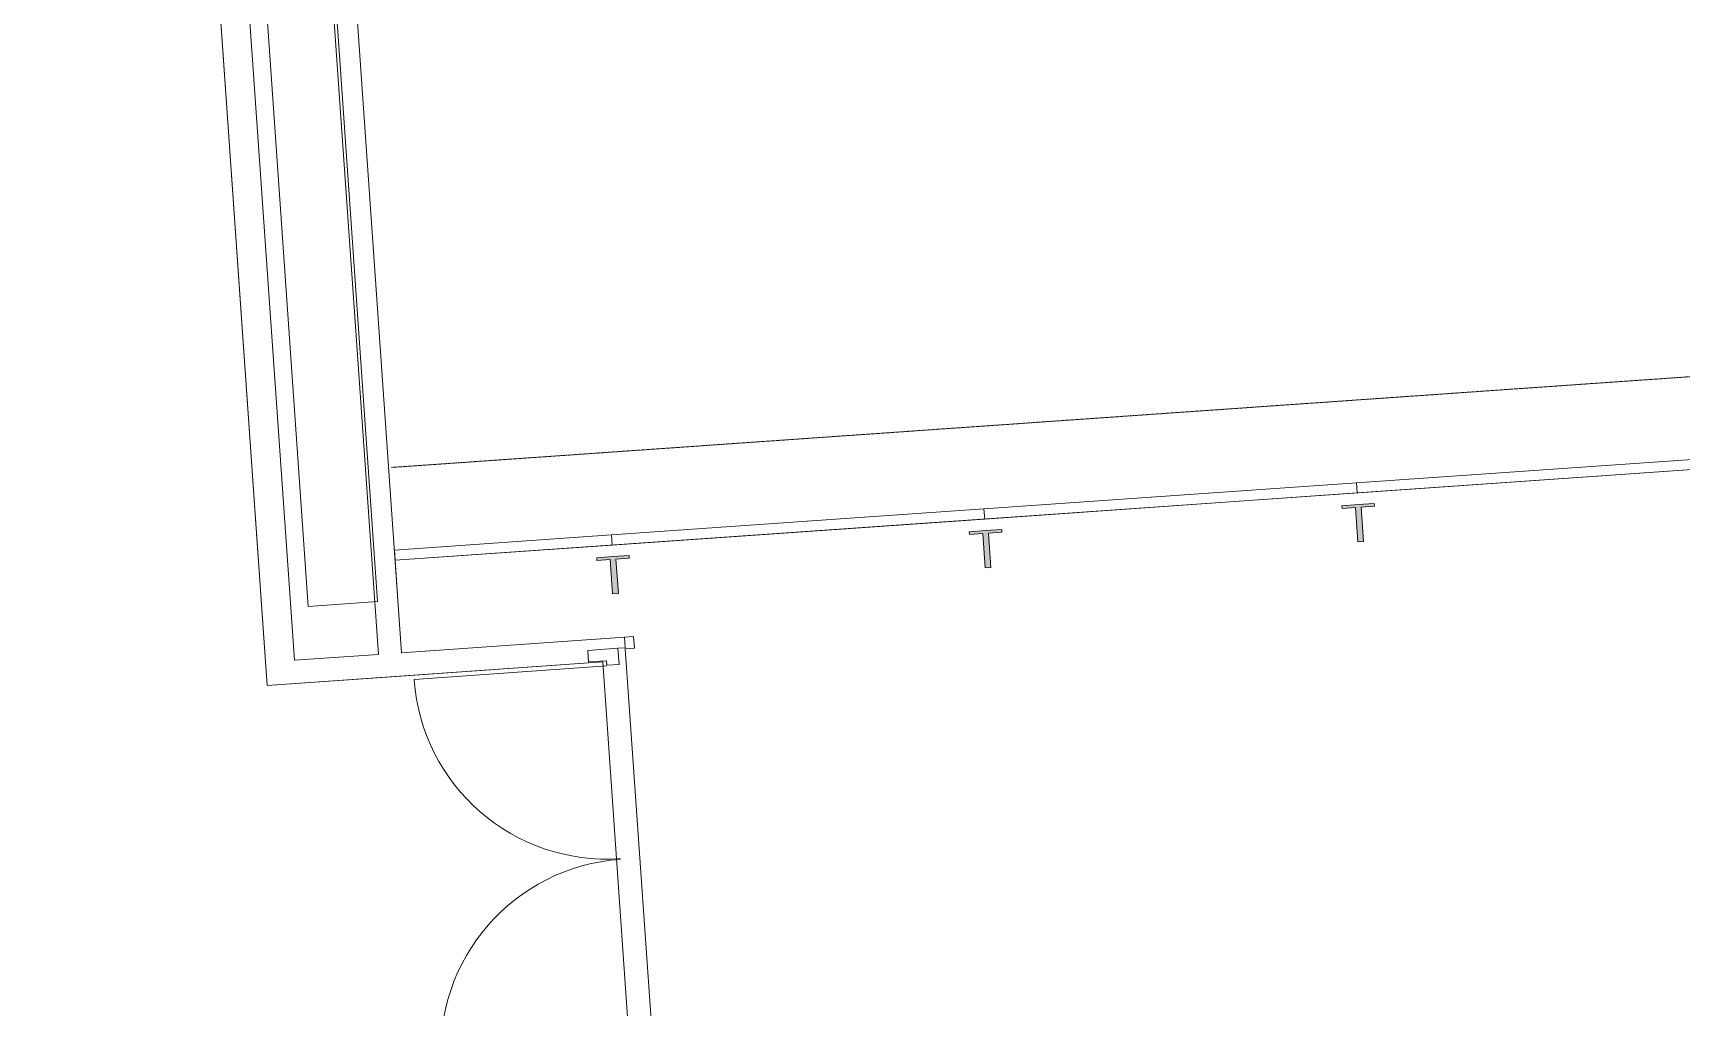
# Model space of a CAD drawing. Header units: millimetres. Extents: x 306 to 836129804, y -168137 to 818603917.
# Drawn here: x 833840866 to 833847970, y 817949218 to 817953418 of the extents above; entities that cross this region are included whole.
import ezdxf

# ---------------------------------------------------------------- set-up
doc = ezdxf.new("R2010")
doc.units = ezdxf.units.MM
doc.header["$LTSCALE"] = 3
doc.linetypes.add('Overhead', pattern=[1.7999999999999998, 1.2, -0.6])
for name, color, linetype, lineweight in [('A-010-M_LINE', 251, 'Continuous', 13), ('A-200-M_WALL_EXT', 251, 'Continuous', 13), ('A-200-M_WALL_INT', 251, 'Continuous', 13), ('A-214-M_CURT_WALL', 251, 'Continuous', 13), ('A-215-M_CURT_PANEL', 251, 'Continuous', 13), ('A-325-M_DOOR', 251, 'Continuous', 13), ('A-810-M_ROOMS', 251, 'Continuous', 13)]:
    doc.layers.add(name, color=color, linetype=linetype, lineweight=lineweight)
doc.layers.add('UAJ-00XREF', color=7, linetype='Continuous')

# ---------------------------------------------------------------- blocks, each defined once
blk = doc.blocks.new('System Panel - ARC_Glazed-40653773-0300')
at = {"layer": 'A-215-M_CURT_PANEL', "lineweight": 9}
for p, q in [((-805.0000000000005, -4.331468517193571e-12), (804.9999999999974, -4.331468517193571e-12)), ((-805.0000000000005, -44.00000000000433), (-805.0000000000005, -4.331468517193571e-12)), ((804.9999999999974, -44.00000000000433), (-805.0000000000005, -44.00000000000433)), ((804.9999999999974, -44.00000000000433), (804.9999999999974, -4.331468517193571e-12))]:
    blk.add_line(p, q, dxfattribs=at)
blk = doc.blocks.new('System Panel - ARC_Glazed-40653774-0300')
at = {"layer": 'A-215-M_CURT_PANEL', "lineweight": 9}
for p, q in [((-805.0000000000005, -4.331468517193571e-12), (804.9999999999974, -4.331468517193571e-12)), ((-805.0000000000005, -44.00000000000433), (-805.0000000000005, -4.331468517193571e-12)), ((804.9999999999974, -44.00000000000433), (-805.0000000000005, -44.00000000000433)), ((804.9999999999974, -44.00000000000433), (804.9999999999974, -4.331468517193571e-12))]:
    blk.add_line(p, q, dxfattribs=at)
blk = doc.blocks.new('System Panel - ARC_Glazed-40653775-0300')
at = {"layer": 'A-215-M_CURT_PANEL', "lineweight": 9}
for p, q in [((-805.0000000000005, -4.331468517193571e-12), (804.9999999999974, -4.331468517193571e-12)), ((-805.0000000000005, -44.00000000000433), (-805.0000000000005, -4.331468517193571e-12)), ((804.9999999999974, -44.00000000000433), (-805.0000000000005, -44.00000000000433)), ((804.9999999999974, -44.00000000000433), (804.9999999999974, -4.331468517193571e-12))]:
    blk.add_line(p, q, dxfattribs=at)
blk = doc.blocks.new('Circular Mullion - B1_STEEL-40653766-0300')
at = {"layer": 'A-214-M_CURT_WALL', "lineweight": 9}
blk.add_hatch(color=256, dxfattribs=at).paths.add_polyline_path([(-12.50000000007512, -209.9999999999523), (-12.50000000007512, -61.9999999999859), (-70.00000000005339, -61.9999999999859), (-70.00000000005339, -49.99999999998863), (69.99999999993211, -49.99999999998863), (69.99999999993211, -61.9999999999859), (12.49999999993652, -61.9999999999859), (12.49999999993652, -209.9999999999523), (-5.197762220632285e-11, -209.9999999999523)], flags=0)
for p, q in [((-69.99999999999977, -49.99999999999997), (-69.99999999999977, -61.99999999999999)), ((-69.99999999999979, -49.99999999999997), (2.19957385638736e-13, -49.99999999999997)), ((-69.99999999999977, -61.99999999999999), (-12.50000000000004, -61.99999999999979)), ((-12.50000000000005, -61.99999999999979), (-12.50000000000005, -210)), ((70.00000000000021, -49.99999999999997), (2.114974861910923e-13, -49.99999999999997)), ((12.49999999999991, -210), (12.49999999999991, -61.99999999999979)), ((12.49999999999992, -61.99999999999979), (70.00000000000021, -61.99999999999999)), ((70.00000000000021, -61.99999999999999), (70.00000000000021, -49.99999999999997)), ((-12.50000000000005, -210), (12.49999999999991, -210))]:
    blk.add_line(p, q, dxfattribs=at)
blk = doc.blocks.new('Circular Mullion - B1_STEEL-40653767-0300')
at = {"layer": 'A-214-M_CURT_WALL', "lineweight": 9}
blk.add_hatch(color=256, dxfattribs=at).paths.add_polyline_path([(-12.50000000004047, -209.9999999999869), (-12.50000000004047, -62.00000000002056), (-70.00000000003607, -62.00000000002056), (-70.00000000003607, -49.99999999998863), (69.99999999994944, -49.99999999998863), (69.99999999994944, -62.00000000002056), (12.49999999995384, -62.00000000002056), (12.49999999995384, -209.9999999999869), (-5.197762220632285e-11, -209.9999999999869)], flags=0)
for p, q in [((-69.99999999999977, -49.99999999999997), (-69.99999999999977, -61.99999999999999)), ((-69.99999999999977, -49.99999999999997), (2.19957385638736e-13, -49.99999999999997)), ((-69.99999999999977, -61.99999999999999), (-12.50000000000005, -61.99999999999979)), ((-12.50000000000005, -61.99999999999979), (-12.50000000000005, -210)), ((70.00000000000021, -49.99999999999997), (2.284172850863797e-13, -49.99999999999997)), ((12.49999999999991, -210), (12.49999999999991, -61.99999999999982)), ((12.49999999999992, -61.99999999999979), (70.00000000000021, -61.99999999999999)), ((70.00000000000021, -61.99999999999999), (70.00000000000021, -49.99999999999997)), ((-12.50000000000005, -210), (12.49999999999991, -210))]:
    blk.add_line(p, q, dxfattribs=at)
blk = doc.blocks.new('System Panel - ARC_Glazed-40653776-0300')
at = {"layer": 'A-215-M_CURT_PANEL', "lineweight": 9}
for p, q in [((-468.7499983100288, 0), (468.7499983100345, 0)), ((-468.7499983100288, -44), (-468.7499983100288, 0)), ((468.7499983100345, -44), (468.7499983100345, 0)), ((468.7499983100345, -44), (-468.7499983100288, -44))]:
    blk.add_line(p, q, dxfattribs=at)
blk = doc.blocks.new('Circular Mullion - B1_STEEL-40653768-0300')
at = {"layer": 'A-214-M_CURT_WALL', "lineweight": 9}
blk.add_hatch(color=256, dxfattribs=at).paths.add_polyline_path([(-12.50000000004047, -209.9999999999869), (-12.50000000004047, -62.00000000002056), (-70.00000000005339, -62.00000000002056), (-70.00000000005339, -49.99999999998863), (69.99999999994944, -49.99999999998863), (69.99999999994944, -62.00000000002056), (12.49999999993652, -62.00000000002056), (12.49999999993652, -209.9999999999869), (-5.197762220632285e-11, -209.9999999999869)], flags=0)
for p, q in [((-69.99999999999977, -49.99999999999997), (-69.99999999999977, -61.99999999999999)), ((-69.99999999999977, -49.99999999999997), (2.19957385638736e-13, -49.99999999999997)), ((-69.99999999999977, -61.99999999999999), (-12.50000000000005, -61.99999999999979)), ((-12.50000000000005, -61.99999999999979), (-12.50000000000005, -210)), ((70.00000000000021, -49.99999999999997), (2.284172850863797e-13, -49.99999999999997)), ((12.49999999999991, -210), (12.49999999999991, -61.99999999999978)), ((12.49999999999992, -61.99999999999979), (70.00000000000021, -61.99999999999999)), ((70.00000000000021, -61.99999999999999), (70.00000000000021, -49.99999999999997)), ((-12.50000000000005, -210), (12.49999999999991, -210))]:
    blk.add_line(p, q, dxfattribs=at)
blk = doc.blocks.new('ARC_DOOR_TIMBER_T20-TS-I - 1500x2100mm-39001707-0300')
at = {"layer": 'A-325-M_DOOR', "lineweight": 9}
for p, q in [((-837.0000000000111, 19.00000000096569), (-907.0000000000059, 19.00000000096588)), ((-907.0000000000059, 19.00000000096588), (-907.0000000000064, -110.9999999990347)), ((-837.0000000000113, -33.99999999903433), (-837.0000000000111, 19.00000000096568)), ((906.9999999999792, 19.00000000096018), (836.9999999999843, 19.00000000096025)), ((836.9999999999843, 19.00000000096025), (836.9999999999844, -33.99999999903929)), ((906.9999999999789, -110.9999999990406), (906.9999999999792, 19.00000000096018)), ((-857.0000000000131, -110.9999999990349), (-857.0000000000128, -33.99999999903429)), ((-857.0000000000128, -33.99999999903429), (-837.0000000000113, -33.99999999903433)), ((836.9999999999844, -33.99999999903929), (856.9999999999862, -33.99999999903982)), ((856.9999999999862, -33.99999999903982), (856.9999999999859, -110.9999999990401)), ((-907.0000000000064, -110.9999999990347), (-857.0000000000131, -110.9999999990349)), ((856.9999999999859, -110.9999999990401), (906.9999999999789, -110.9999999990406))]:
    blk.add_line(p, q, dxfattribs=at)
at = {"layer": 'A-325-M_DOOR'}
for p, q in [((-834.0000000000271, -33.99999999904497), (-834.0000000000271, -866.4999999990578)), ((833.9999999999993, -866.4999999990521), (833.9999999999993, -33.99999999903691))]:
    blk.add_line(p, q, dxfattribs=at)
for centre, radius, start, end in [((-834.0000000000286, -33.99999999903698), 832.5000000000201, 269.9999999999997, 359.9999999999995), ((834.0000000000032, -33.99999999903955), 832.5000000000142, 180.0000000000001, 269.9999999999998)]:
    blk.add_arc(centre, radius, start, end, dxfattribs=at)
blk = doc.blocks.new('3A35X-MAGP-P-MP-00')
at = {"layer": 'A-010-M_LINE', "linetype": 'Overhead'}
blk.add_line((834437157.9412829, 817952592.6404157), (834422164.5336375, 817951544.4862368), dxfattribs=at)
at = {"layer": 'A-200-M_WALL_EXT', "lineweight": 13}
for p, q in [((834421805.432191, 817950945.4850707), (834421610.3416178, 817953736.1742171)), ((834422104.7018046, 817950966.4063119), (834421909.6112316, 817953757.0954583)), ((834421805.432191, 817950945.4850707), (834422104.7018046, 817950966.4063119))]:
    blk.add_line(p, q, dxfattribs=at)
at = {"layer": 'A-200-M_WALL_INT'}
for p, q in [((834422108.097512, 817950738.5884686), (834421884.937607, 817953930.7976811)), ((834422207.8540499, 817950745.5622156), (834421984.694145, 817953937.7714281)), ((834421628.7581335, 817950604.8349136), (834421398.62449, 817953896.8005414)), ((834421746.4800588, 817950713.3086354), (834421523.3201624, 817953905.5177252)), ((834422207.8540499, 817950745.5622156), (834423168.010727, 817950812.6845307)), ((834423168.010727, 817950812.6845307), (834423171.1834649, 817950767.2998428)), ((834421746.4800588, 817950713.3086354), (834422108.097512, 817950738.5884686)), ((834423171.1834649, 817950767.2998428), (834423140.2589382, 817950765.1379812)), ((834421628.7581335, 817950604.8349136), (834423075.2279364, 817950705.9542458)), ((834423075.2279364, 817950705.9542458), (834423074.9138006, 817950710.4478267))]:
    blk.add_line(p, q, dxfattribs=at)
at = {"layer": 'A-810-M_ROOMS', "flags": 128}
for points in [[(834419272.4678243, 817947823.7422814), (834421795.301091, 817948000.1076745), (834421810.772931, 817948001.1892747), (834421764.5718569, 817948662.0763394), (834421747.311833, 817948908.9737694), (834423193.7816359, 817949010.0931016), (834423075.2279364, 817950705.9542458), (834422164.9495281, 817950642.3188041), (834421628.7581335, 817950604.8349136), (834421605.9191118, 817950931.5375764), (834421398.62449, 817953896.8005414), (834421523.3201658, 817953905.5177255), (834421477.9908015, 817954553.9353445), (834415602.3307163, 817954143.1816441)], [(834431220.3522604, 817948593.8323953), (834431101.7985607, 817950289.6935407), (834430998.9357921, 817951761.1024734), (834422179.9590619, 817951144.5883671), (834422191.9887754, 817950972.5083405), (834422207.8540499, 817950745.5622156), (834423168.010727, 817950812.6845307), (834423207.9133422, 817950815.4740297), (834423211.4002159, 817950765.5957607), (834423171.4976006, 817950762.8062618), (834423300.5119207, 817948917.3103108)]]:
    blk.add_lwpolyline(points, dxfattribs=at)
at = {"layer": 'A-214-M_CURT_WALL', "lineweight": 9, "extrusion": (0, 0, -1), "rotation": 356.0010914742286}
for name, p in [('Circular Mullion - B1_STEEL-40653766-0300', (-834426327.3371214, 817951434.5218997)), ('Circular Mullion - B1_STEEL-40653767-0300', (-834424721.2568613, 817951322.2445725)), ('Circular Mullion - B1_STEEL-40653768-0300', (-834423115.1766013, 817951209.9672453))]:
    blk.add_blockref(name, p, dxfattribs=at)
at = {"layer": 'A-215-M_CURT_PANEL', "lineweight": 9, "rotation": 183.9989085257713}
for name, p in [('System Panel - ARC_Glazed-40653773-0300', (834427130.3772514, 817951490.6605633)), ('System Panel - ARC_Glazed-40653774-0300', (834425524.2969913, 817951378.3832362)), ('System Panel - ARC_Glazed-40653775-0300', (834423918.2167313, 817951266.105909)), ('System Panel - ARC_Glazed-40653776-0300', (834422647.5678315, 817951177.2778063))]:
    blk.add_blockref(name, p, dxfattribs=at)
at = {"layer": 'A-325-M_DOOR', "rotation": 273.9989085257714}
blk.add_blockref('ARC_DOOR_TIMBER_T20-TS-I - 1500x2100mm-39001707-0300', (834423184.5570816, 817949859.0211705), dxfattribs=at)

msp = doc.modelspace()

# ---------------------------------------------------------------- block references
at = {"layer": 'UAJ-00XREF', "ltscale": 0.5}
msp.add_blockref('3A35X-MAGP-P-MP-00', (-579752.5553781986, 0), dxfattribs=at)

doc.saveas('drawing.dxf')
